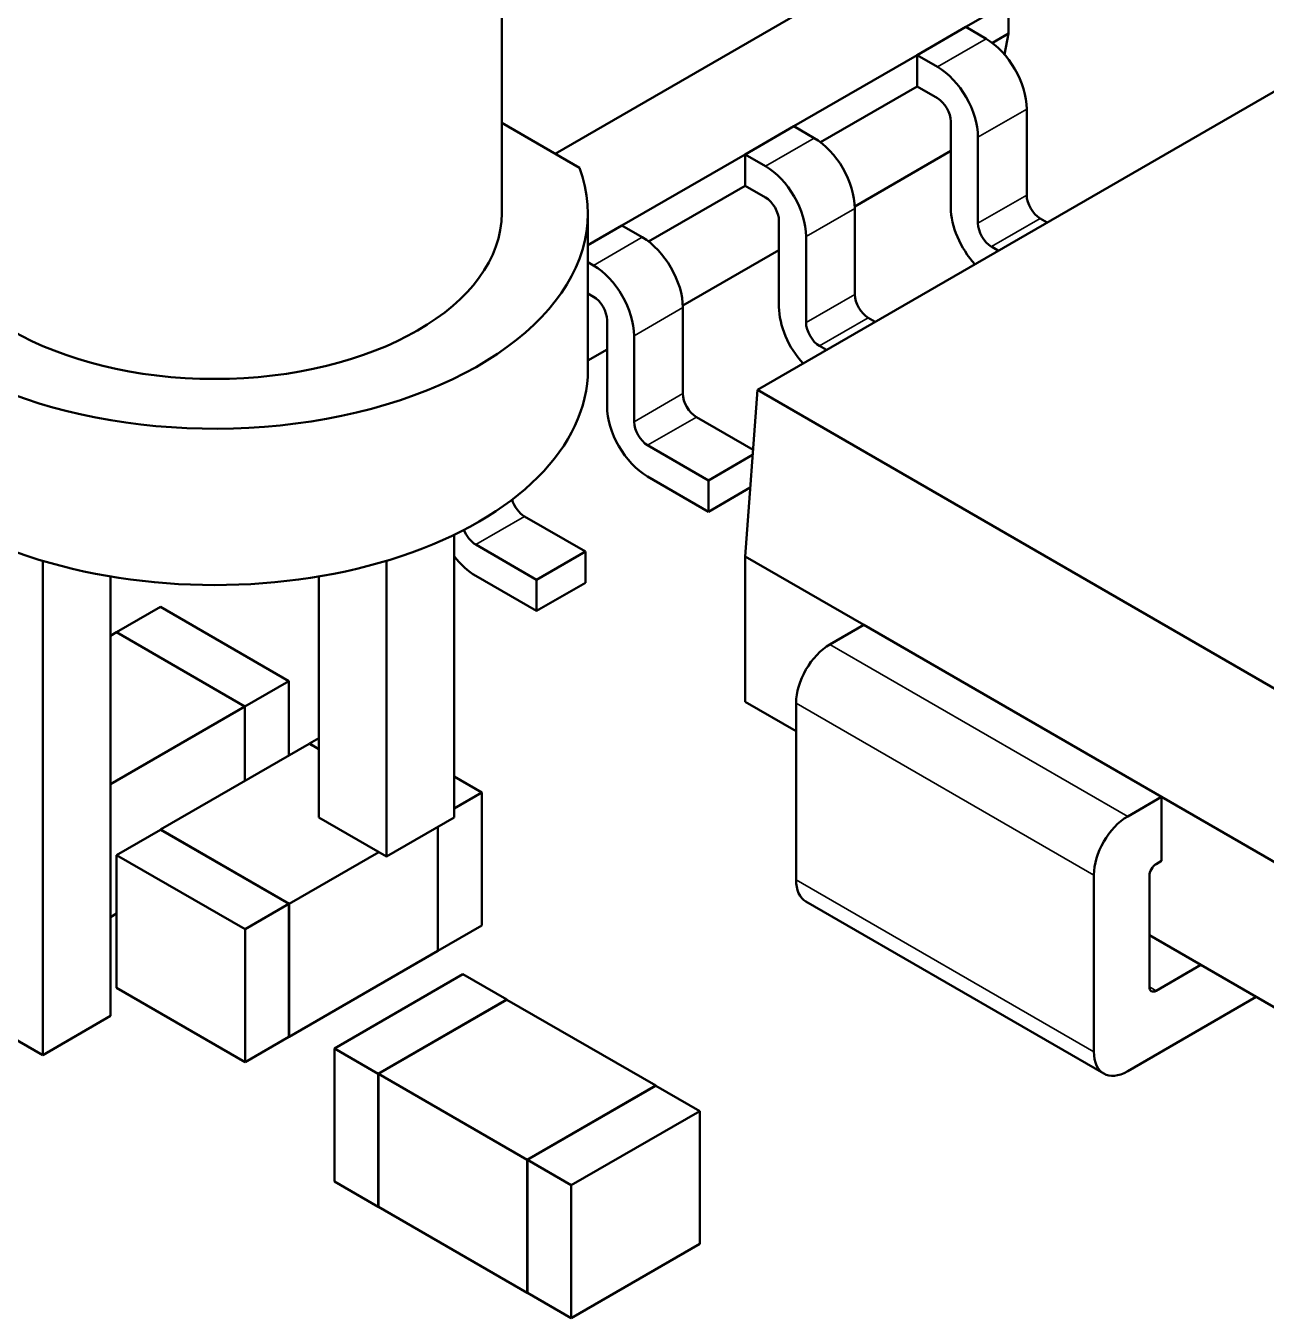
# Model space of a CAD drawing. Header units: millimetres. Extents: x -86 to 841, y -58 to 594.
# Drawn here: x 191.82 to 198.29, y 191.43 to 198.18 of the extents above; entities that cross this region are included whole.
import ezdxf

# ---------------------------------------------------------------- set-up
doc = ezdxf.new("R2010")
doc.units = ezdxf.units.MM
doc.layers.add('Visible (ISO)', color=7, linetype='Continuous', lineweight=50)
doc.layers.add('Visible Narrow (ISO)', color=7, linetype='Continuous', lineweight=35)

msp = doc.modelspace()

# ---------------------------------------------------------------- linework, layer by layer
at = {"layer": 'Visible (ISO)'}
for p, q in [((194.3011, 197.1999), (194.3011, 199.6494)), ((194.5807, 197.5101), (196.7982, 198.7904)), ((196.9478, 198.3005), (196.725, 198.1719)), ((196.9478, 198.3005), (196.9478, 198.1372)), ((196.725, 198.1719), (196.4705, 198.0249)), ((196.8311, 198.1106), (196.725, 198.1719)), ((196.8639, 198.0887), (196.9478, 198.1372)), ((196.9279, 198.0278), (196.9478, 198.1372)), ((196.4705, 198.0249), (195.827, 197.6534)), ((196.4705, 198.0249), (196.4705, 197.8616)), ((196.5766, 197.9637), (196.4705, 198.0249)), ((195.6363, 196.2763), (198.5941, 197.984)), ((195.9659, 197.5703), (196.4705, 197.8616)), ((196.5766, 197.8004), (196.4705, 197.8616)), ((197.0432, 197.2941), (197.0432, 197.7432)), ((194.7073, 197.437), (194.3011, 197.6716)), ((196.6473, 197.2288), (196.6473, 197.6779)), ((195.827, 197.6534), (195.5725, 197.5064)), ((195.9331, 197.5921), (195.827, 197.6534)), ((196.7887, 197.5962), (196.7887, 197.1472)), ((195.5725, 197.5064), (194.929, 197.1349)), ((195.5725, 197.5064), (195.5725, 197.3431)), ((195.6785, 197.4452), (195.5725, 197.5064)), ((196.6473, 197.5252), (196.145, 197.2353)), ((195.0679, 197.0518), (195.5725, 197.3431)), ((195.6785, 197.2819), (195.5725, 197.3431)), ((194.7511, 197.1999), (194.7511, 196.3834)), ((196.1452, 196.7756), (196.1452, 197.2247)), ((194.929, 197.1349), (194.7511, 197.0322)), ((195.0351, 197.0737), (194.929, 197.1349)), ((195.7492, 196.7103), (195.7492, 197.1594)), ((197.1505, 197.1505), (197.114, 197.1717)), ((195.8907, 197.0778), (195.8907, 196.6287)), ((195.7492, 197.0068), (195.247, 196.7168)), ((196.896, 197.0036), (196.8594, 197.0247)), ((194.7805, 196.9267), (194.7511, 196.9437)), ((194.7805, 196.7634), (194.7511, 196.7804)), ((195.2472, 196.2572), (195.2472, 196.7062)), ((194.8512, 196.1919), (194.8512, 196.6409)), ((196.2525, 196.6321), (196.2159, 196.6532)), ((194.9926, 196.5593), (194.9926, 196.1102)), ((194.8512, 196.4883), (194.7511, 196.4305)), ((195.998, 196.4851), (195.9614, 196.5062)), ((195.5732, 195.407), (195.6363, 196.2763)), ((198.4294, 194.6637), (195.6363, 196.2763)), ((195.6136, 195.964), (195.3179, 196.1347)), ((195.3815, 195.804), (195.0633, 195.9877)), ((195.6117, 195.9369), (195.3815, 195.804)), ((195.3815, 195.6407), (195.0633, 195.8244)), ((195.3815, 195.804), (195.3815, 195.6407)), ((195.3815, 195.6407), (195.5993, 195.7664)), ((194.7381, 195.4325), (194.4199, 195.6162)), ((194.0527, 194.0441), (194.0527, 195.52)), ((194.4835, 195.2855), (194.1653, 195.4693)), ((191.9031, 192.803), (191.9031, 195.384)), ((193.6991, 193.84), (193.6991, 195.384)), ((194.7381, 195.4325), (194.4835, 195.2855)), ((194.7381, 195.2692), (194.7381, 195.4325)), ((196.1919, 195.0498), (195.5732, 195.407)), ((195.5732, 194.6477), (195.5732, 195.407)), ((192.2566, 193.0072), (192.2566, 195.3023)), ((193.3456, 194.0441), (193.3456, 195.3023)), ((194.4835, 195.1222), (194.1653, 195.306)), ((194.4835, 195.2855), (194.4835, 195.1222)), ((194.4835, 195.1222), (194.7381, 195.2692)), ((192.2889, 195.0113), (192.518, 195.1436)), ((192.518, 195.1436), (193.189, 194.7561)), ((196.0152, 194.9478), (196.1919, 195.0498)), ((196.1919, 195.0498), (197.7476, 194.1517)), ((192.2882, 195.0108), (192.2566, 194.9926)), ((192.9592, 194.6234), (192.2882, 195.0108)), ((192.9599, 194.6239), (192.2889, 195.0113)), ((192.2889, 195.0104), (192.2889, 195.0113)), ((193.189, 194.7561), (192.9599, 194.6239)), ((193.189, 194.3673), (193.189, 194.7561)), ((195.8384, 194.4946), (195.5732, 194.6477)), ((195.8384, 193.7189), (195.8384, 194.6416)), ((192.2566, 194.2178), (192.9592, 194.6234)), ((192.9592, 194.2346), (192.9592, 194.6234)), ((192.9599, 194.235), (192.9599, 194.6239)), ((192.5189, 193.9804), (193.296, 194.429)), ((193.296, 194.429), (193.3456, 194.4004)), ((193.2967, 194.4294), (193.3456, 194.4576)), ((193.3456, 194.4012), (193.2967, 194.4294)), ((193.2967, 194.4286), (193.2967, 194.4294)), ((194.0527, 194.2575), (194.1968, 194.1743)), ((194.1968, 194.1743), (194.0527, 194.091)), ((194.1968, 193.4802), (194.1968, 194.1743)), ((197.5708, 194.0496), (197.7476, 194.1517)), ((198.3663, 193.7945), (197.7476, 194.1517)), ((197.7476, 194.1517), (197.7476, 193.8169)), ((193.3456, 194.0441), (193.6991, 193.84)), ((193.6991, 193.84), (194.0527, 194.0441)), ((192.2891, 193.8477), (192.5182, 193.9799)), ((192.5182, 193.9799), (193.1892, 193.5925)), ((193.1899, 193.5929), (192.5189, 193.9804)), ((192.5189, 193.9795), (192.5189, 193.9804)), ((193.967, 193.3476), (193.967, 193.9947)), ((193.9678, 193.348), (193.9678, 193.9951)), ((192.9601, 193.4602), (192.2891, 193.8477)), ((192.2891, 193.1536), (192.2891, 193.8477)), ((193.6585, 193.8634), (193.1899, 193.5929)), ((197.7476, 193.8169), (197.7193, 193.8006)), ((197.394, 192.8208), (197.394, 193.7434)), ((197.6839, 193.7393), (197.6839, 193.1596)), ((193.1892, 193.5925), (192.9601, 193.4602)), ((193.1892, 192.8985), (193.1892, 193.5925)), ((193.1899, 192.8989), (193.1899, 193.5929)), ((195.8902, 193.6045), (197.4458, 192.7063)), ((192.2566, 193.5237), (192.2891, 193.5425)), ((192.9601, 192.7662), (192.9601, 193.4602)), ((194.1968, 193.4802), (193.9678, 193.348)), ((198.3663, 193.0351), (197.6839, 193.4291)), ((193.967, 193.3476), (193.1899, 192.8989)), ((193.9678, 193.348), (193.967, 193.3484)), ((193.4273, 192.8372), (194.0983, 193.2247)), ((194.0983, 193.2247), (194.3274, 193.0924)), ((197.7193, 193.1392), (197.9526, 193.2739)), ((192.9601, 192.7662), (192.2891, 193.1536)), ((194.3274, 193.0924), (193.6564, 192.705)), ((193.6571, 192.7046), (194.3282, 193.092)), ((194.3274, 193.0916), (194.3274, 193.0924)), ((194.3282, 193.092), (195.1053, 192.6433)), ((198.2426, 193.1066), (197.5708, 192.7187)), ((191.5495, 193.0072), (191.9031, 192.803)), ((191.9031, 192.803), (192.2566, 193.0072)), ((193.1892, 192.8985), (192.9601, 192.7662)), ((193.1899, 192.8989), (193.1892, 192.8993)), ((193.6564, 192.705), (193.4273, 192.8372)), ((193.4273, 192.1432), (193.4273, 192.8372)), ((193.6564, 192.011), (193.6564, 192.705)), ((194.4342, 192.2559), (193.6571, 192.7046)), ((193.6571, 192.0105), (193.6571, 192.7046)), ((195.1053, 192.6433), (194.4342, 192.2559)), ((194.435, 192.2555), (195.106, 192.6429)), ((195.1053, 192.6425), (195.1053, 192.6433)), ((195.106, 192.6429), (195.3351, 192.5106)), ((195.3351, 192.5106), (194.6641, 192.1232)), ((195.3351, 191.8166), (195.3351, 192.5106)), ((194.4342, 191.5619), (194.4342, 192.2559)), ((194.6641, 192.1232), (194.435, 192.2555)), ((194.435, 191.5615), (194.435, 192.2555)), ((193.6564, 192.011), (193.4273, 192.1432)), ((194.6641, 191.4292), (194.6641, 192.1232)), ((193.6571, 192.0114), (193.6564, 192.011)), ((194.4342, 191.5619), (193.6571, 192.0105)), ((195.3351, 191.8166), (194.6641, 191.4292)), ((194.435, 191.5623), (194.4342, 191.5619)), ((194.6641, 191.4292), (194.435, 191.5615))]:
    msp.add_line(p, q, dxfattribs=at)
for centre, major_axis, start_param, end_param in [((196.8311, 197.8657), (0.15, -0.2598), 0.785398, 2.356194), ((196.5766, 197.7187), (-0.15, 0.2598), 3.926991, 5.497787), ((192.8011, 197.1999), (-1.95, 0), 5.590025, 9.63702), ((196.5766, 197.7187), (0.05, -0.0866), 0.785398, 2.356194), ((195.9331, 197.3472), (0.15, -0.2598), 0.785398, 2.356194), ((195.6785, 197.2002), (-0.15, 0.2598), 3.926991, 5.497787), ((195.6785, 197.2002), (0.05, -0.0866), 0.785398, 2.356194), ((197.114, 197.2533), (0.05, -0.0866), 3.926991, 5.497787), ((192.8011, 197.1999), (1.5, 0), 3.141593, 6.283185), ((196.8594, 197.1063), (0.15, -0.2598), 3.926991, 5.078127), ((196.8594, 197.1063), (-0.05, 0.0866), 0.785398, 2.356194), ((195.0351, 196.8287), (0.15, -0.2598), 0.785398, 2.356194), ((194.7805, 196.6818), (-0.15, 0.2598), 3.926991, 5.497787), ((194.7805, 196.6818), (0.05, -0.0866), 0.785398, 2.356194), ((196.2159, 196.7348), (0.05, -0.0866), 3.926991, 5.497787), ((195.9614, 196.5879), (0.15, -0.2598), 3.926991, 5.078127), ((195.9614, 196.5879), (-0.05, 0.0866), 0.785398, 2.356194), ((192.8011, 196.3834), (-1.95, 0), 0, 3.141593), ((195.3179, 196.2163), (0.05, -0.0866), 3.926991, 5.497787), ((195.0633, 196.0694), (0.15, -0.2598), 3.926991, 5.497787), ((195.0633, 196.0694), (-0.05, 0.0866), 0.785398, 2.356194), ((194.4199, 195.6979), (0.05, -0.0866), 4.332743, 5.497787), ((194.1653, 195.5509), (-0.05, 0.0866), 1.305779, 2.356194), ((194.1653, 195.5509), (0.15, -0.2598), 4.937884, 5.497787), ((196.0152, 194.7436), (0.125, 0.2165), 0.785398, 2.356194), ((197.5708, 193.8455), (-0.125, -0.2165), 3.926991, 5.497787), ((197.7193, 193.7598), (0.025, 0.0433), 0.785398, 2.356194), ((196.0152, 193.821), (-0.125, -0.2165), 5.497787, 6.283185), ((197.7193, 193.18), (-0.025, -0.0433), 5.497787, 7.068583), ((197.5708, 192.9229), (-0.125, -0.2165), 5.497787, 7.068583)]:
    msp.add_ellipse(centre, major_axis=major_axis, ratio=0.57735, start_param=start_param, end_param=end_param, dxfattribs=at)
at = {"layer": 'Visible Narrow (ISO)'}
for p, q in [((196.5766, 197.9637), (196.8311, 198.1106)), ((197.0432, 197.7432), (196.7887, 197.5962)), ((195.6785, 197.4452), (195.9331, 197.5921)), ((196.7887, 197.1472), (197.0432, 197.2941)), ((196.1452, 197.2247), (195.8907, 197.0778)), ((197.114, 197.1717), (196.8594, 197.0247)), ((194.7805, 196.9267), (195.0351, 197.0737)), ((195.8907, 196.6287), (196.1452, 196.7756)), ((195.2472, 196.7062), (194.9926, 196.5593)), ((196.2159, 196.6532), (195.9614, 196.5062)), ((194.9926, 196.1102), (195.2472, 196.2572)), ((195.3179, 196.1347), (195.0633, 195.9877)), ((194.4199, 195.6162), (194.1653, 195.4693)), ((196.0152, 194.9478), (197.5708, 194.0496)), ((197.394, 193.7434), (195.8384, 194.6416)), ((195.8384, 193.7189), (197.394, 192.8208)), ((197.6839, 193.1596), (197.7193, 193.1392))]:
    msp.add_line(p, q, dxfattribs=at)

doc.saveas('drawing.dxf')
